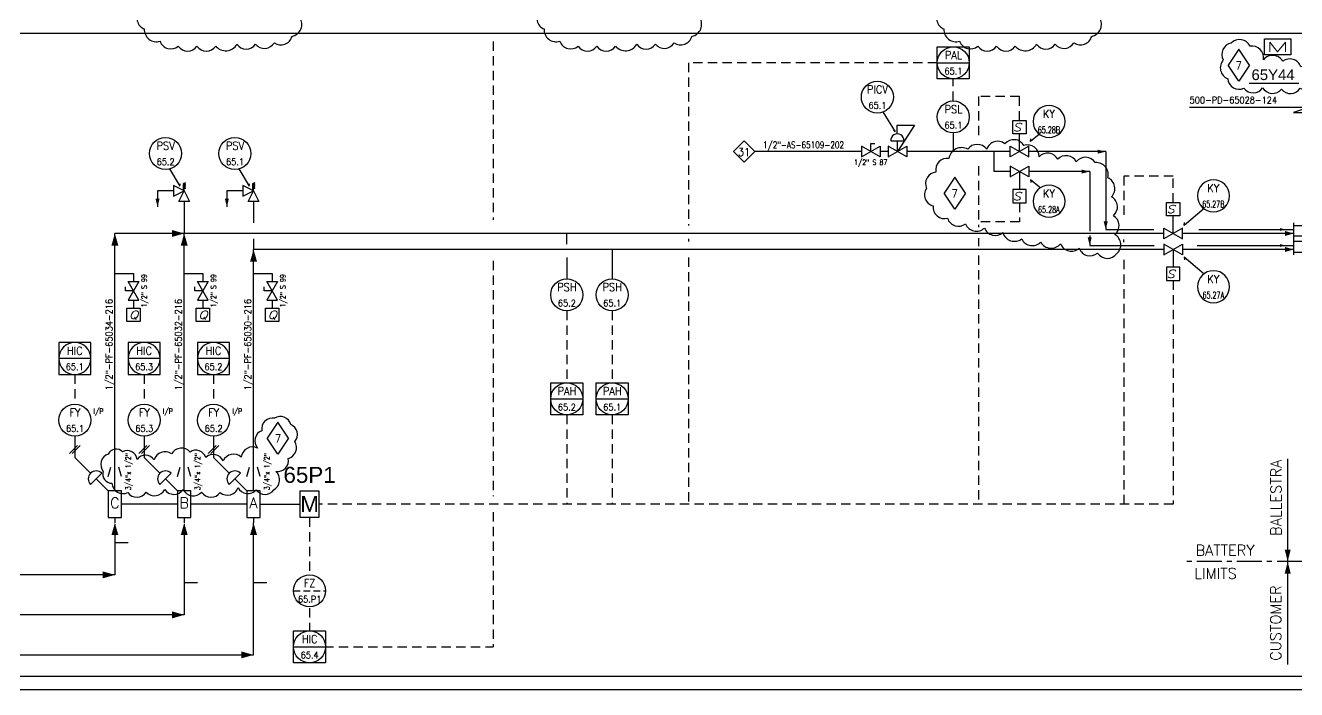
# Model space of a CAD drawing. Extents: x -2 to 170, y 0 to 66.
# Drawn here: x 89.02 to 136.68, y 0 to 24.9 of the extents above; entities that cross this region are included whole.
import ezdxf
from ezdxf.enums import TextEntityAlignment as Align

# ---------------------------------------------------------------- set-up
doc = ezdxf.new("R2010")
doc.units = 0
doc.header["$LTSCALE"] = 0.5
doc.header["$MEASUREMENT"] = 0
for name, pattern in [('CENTER', [2, 1.25, -0.25, 0.25, -0.25]), ('DASHED', [0.75, 0.5, -0.25]), ('TRATT2', [1.1, 0.7, -0.4])]:
    doc.linetypes.add(name, pattern=pattern)
doc.layers.get('0').update_dxf_attribs({"linetype": 'CONTINUOUS'})
for name, color, linetype in [('GREEN', 92, 'CONTINUOUS'), ('NUVOLA', 6, 'CONTINUOUS'), ('PI', 7, 'CONTINUOUS'), ('RED', 1, 'CONTINUOUS'), ('S', 7, 'CONTINUOUS'), ('TRATT2', 5, 'TRATT2'), ('Y', 92, 'CONTINUOUS')]:
    doc.layers.add(name, color=color, linetype=linetype)
doc.styles.add('A4', font='arial.ttf', dxfattribs={"height": 0.4})
doc.styles.add('A6', font='arial.ttf', dxfattribs={"height": 0.6})
doc.styles.add('C6', font='COMPLEX', dxfattribs={"height": 0.6})
doc.styles.add('R4', font='ROMAND', dxfattribs={"height": 0.4})
doc.styles.add('S', font='ITALIC', dxfattribs={"height": 6})
doc.styles.add('S2', font='SIMPLEX', dxfattribs={"height": 0.2})
doc.styles.add('S25', font='SIMPLEX', dxfattribs={"height": 0.25})
doc.styles.add('S25S', font='SIMPLEX', dxfattribs={"width": 0.7, "height": 0.25})
doc.styles.add('S2S', font='SIMPLEX', dxfattribs={"width": 0.7, "height": 0.2})
doc.styles.add('S3', font='SIMPLEX', dxfattribs={"width": 0.9, "height": 0.3})

# ---------------------------------------------------------------- blocks, each defined once
blk = doc.blocks.new('FRECC2', base_point=(19.5, 44))
at = {"layer": 'RED'}
blk.add_solid([(19.5, 44), (19.955, 44.13), (19.955, 43.87)], dxfattribs=at)
blk = doc.blocks.new('FRECC1', base_point=(50.2, 51.5))
blk.add_solid([(50.2, 51.5), (50.5, 51.575), (50.5, 51.425)])
blk = doc.blocks.new('PSV', base_point=(45.4, 44.6))
for p, q in [((45.35, 45.3), (45.45, 45.25)), ((45.4, 45), (45.4, 45.3)), ((45.4, 45), (45.2, 44.6)), ((45.35, 45.25), (45.45, 45.2)), ((45.45, 45.25), (45.35, 45.25)), ((45.35, 45.2), (45.45, 45.15)), ((45.45, 45.2), (45.35, 45.2)), ((45.35, 45.15), (45.45, 45.1)), ((45.45, 45.15), (45.35, 45.15)), ((45.35, 45.1), (45.45, 45.05)), ((45.45, 45.1), (45.35, 45.1)), ((45.4, 45), (45.8, 45.2)), ((45.6, 44.6), (45.4, 45)), ((45.8, 44.8), (45.4, 45)), ((45.8, 45.2), (45.8, 44.8)), ((45.2, 44.6), (45.6, 44.6))]:
    blk.add_line(p, q)
blk = doc.blocks.new('NOMEN', base_point=(35, 22))
for p, q in [((35, 22.8), (34.6, 22.4)), ((35.4, 22.4), (35, 22.8)), ((34.6, 22.4), (35, 22)), ((35, 22), (35.4, 22.4))]:
    blk.add_line(p, q)
at = {"style": 'S3', "width": 0.9}
blk.add_attdef('1', text='', height=0.3, dxfattribs=at).set_placement((35, 22.236), align=Align.CENTER)
blk = doc.blocks.new('K', base_point=(1.6, 2.4))
for p, q in [((1.6, 2.6), (1.6, 2.2)), ((1.6, 2.2), (2.3, 2.6)), ((2.3, 2.2), (1.6, 2.6)), ((2.3, 2.6), (2.3, 2.2))]:
    blk.add_line(p, q)
blk = doc.blocks.new('HC', base_point=(6.05, 19.2))
for p, q in [((6.15, 19.6), (6.65, 19.6)), ((6.4, 19.5), (6.4, 19.6)), ((6.4, 19.2), (6.4, 19.5))]:
    blk.add_line(p, q)
blk.add_arc((6.4, 19.619), 0.251, 355.658, 184.342)
blk.add_blockref('K', (6.05, 19.2))
at = {"layer": 'PI', "style": 'S25S', "width": 0.7}
blk.add_attdef('HC', text='', height=0.25, dxfattribs=at).set_placement((6.4, 18.6), align=Align.CENTER)
blk = doc.blocks.new('LOCALE')
blk.add_circle((0, 0), 0.6)
at = {"width": 0.9}
for tag, height, style, p in [('SIGLA', 0.3, 'S3', (0.005, 0.139)), ('NUMERO', 0.25, 'S25', (0.005, -0.436))]:
    blk.add_attdef(tag, text='', height=height, dxfattribs=dict(at, style=style)).set_placement(p, align=Align.CENTER)
blk = doc.blocks.new('S')
for p, q in [((0, -0.2), (0.7, 0.2)), ((0.7, -0.2), (0, 0.2)), ((0, 0.2), (0, -0.2)), ((0.35, 0), (0.35, 0.3)), ((0.35, 0.3), (0.5, 0.3)), ((0.7, 0.2), (0.7, -0.2))]:
    blk.add_line(p, q)
at = {"layer": 'S', "style": 'S2', "width": 0.7}
for p in [(0.35, 0.4), (0.35, -0.5)]:
    blk.add_attdef('S', text='', height=0.2, dxfattribs=at).set_placement(p, align=Align.CENTER)
blk = doc.blocks.new('COMPUTER')
blk.add_line((-0.6, 0), (0.6, 0))
blk.add_lwpolyline([(-0.6, 0.6), (0.6, 0.6), (0.6, -0.6), (-0.6, -0.6), (-0.6, 0.6)])
blk.add_circle((0, 0), 0.6)
at = {"style": 'S2'}
for tag, p in [('3', (0.8, 0.4)), ('4', (0.8, 0.1))]:
    blk.add_attdef(tag, p, '', height=0.2, dxfattribs=at)
at = {"width": 0.9}
for tag, height, style, p in [('SIGLA', 0.3, 'S3', (0.005, 0.139)), ('NUMERO', 0.25, 'S25', (0.005, -0.436))]:
    blk.add_attdef(tag, text='', height=height, dxfattribs=dict(at, style=style)).set_placement(p, align=Align.CENTER)
blk = doc.blocks.new('LINEA-S')
at = {"style": 'S25', "width": 0.8}
blk.add_attdef('SER', (0.016, 0.126), '', height=0.25, dxfattribs=at)
at = {"style": 'S25', "flags": 1}
for tag, p, width in [('SLINE', (0.016, -0.303), 0.8), ('A', (0.016, -1.16), 0.8), ('DA', (0.016, -0.731), 0.8), ('FLUIDO', (0.016, -1.588), 0.8), ('DIM', (0.016, -2.017), 0.8), ('CLASSE', (0.016, -2.445), 0.8), ('TEMP', (0.016, -2.874), 0.8), ('BAR', (0, -3.258), 0.8), ('RAT', (0, -3.656), 0.8), ('TRACC', (0, -4.076), 0.9), ('ISOLAM', (0, -4.485), 0.8), ('SPESSORE', (0, -4.913), 0.8)]:
    blk.add_attdef(tag, p, '', height=0.25, dxfattribs=dict(at, width=width))
blk = doc.blocks.new('RETRO-Q')
at = {"linetype": 'DASHED'}
blk.add_line((-0.6, 0), (0.6, 0), dxfattribs=at)
blk.add_circle((0, 0), 0.6)
at = {"width": 0.9}
for tag, height, style, p in [('SIGLA', 0.3, 'S3', (0.005, 0.139)), ('NUMERO', 0.25, 'S25', (0.005, -0.436))]:
    blk.add_attdef(tag, text='', height=height, dxfattribs=dict(at, style=style)).set_placement(p, align=Align.CENTER)
blk = doc.blocks.new('LINEA')
at = {"layer": 'S', "style": 'S25', "width": 0.9}
blk.add_attdef('LINE', (0, 0.14), '', height=0.25, dxfattribs=at)
blk = doc.blocks.new('FONDELLO')
at = {"layer": 'GREEN'}
blk.add_line((0, 0.3), (0, -0.3), dxfattribs=at)
blk.add_arc((0, 0), 0.3, 270, 90, dxfattribs=at)
blk = doc.blocks.new('PNEUM')
for p, q in [((-0.198, -0.148), (0.102, 0.152)), ((-0.098, -0.148), (0.202, 0.152))]:
    blk.add_line(p, q)
blk = doc.blocks.new('PRESA', base_point=(1.75, 0.1))
for p, q in [((1.5, 0.1), (1.5, 0.6)), ((1.5, 0.6), (2, 0.6)), ((2, 0.6), (2, 0.1)), ((2, 0.1), (1.5, 0.1))]:
    blk.add_line(p, q)
at = {"style": 'S', "width": 1.2}
blk.add_attdef('1', text='', height=0.3, dxfattribs=at).set_placement((1.75, 0.2), align=Align.CENTER)
blk = doc.blocks.new('MOTOR', base_point=(11.35, 51))
for p, q in [((11, 52), (11.7, 52)), ((11, 51), (11, 52)), ((11.7, 52), (11.7, 51)), ((11.7, 51), (11, 51))]:
    blk.add_line(p, q)
at = {"style": 'C6'}
blk.add_text('M', height=0.6, dxfattribs=at).set_placement((11.351, 51.18), align=Align.CENTER)
blk = doc.blocks.new('PY')
blk.add_circle((0, 0), 0.6)
at = {"width": 0.9}
for tag, height, style, p in [('SIGLA', 0.3, 'S3', (0.005, 0.139)), ('NUMERO', 0.25, 'S25', (0.005, -0.436))]:
    blk.add_attdef(tag, text='', height=height, dxfattribs=dict(at, style=style)).set_placement(p, align=Align.CENTER)
at = {"style": 'S2S', "width": 0.7}
blk.add_attdef('3', (0.7, 0.237), '', height=0.2, dxfattribs=at)
blk = doc.blocks.new('REV')
at = {"layer": 'Y'}
for p, q in [((0, 0.6), (-0.4, 0)), ((0.4, 0), (0, 0.6)), ((0, -0.6), (-0.4, 0)), ((0.4, 0), (0, -0.6))]:
    blk.add_line(p, q, dxfattribs=at)
at = {"layer": 'Y', "color": 0, "style": 'S3', "width": 0.9}
blk.add_attdef('REV', text='', height=0.3, dxfattribs=at).set_placement((0, -0.162), align=Align.CENTER)
blk = doc.blocks.new('RID')
for p, q in [((-0.364, 0.248), (-0.014, 0.148)), ((-0.364, -0.252), (-0.014, -0.152))]:
    blk.add_line(p, q)
at = {"style": 'S2', "width": 0.7}
for p in [(-0.178, 0.398), (-0.178, -0.602)]:
    blk.add_attdef('RID', text='', height=0.2, dxfattribs=at).set_placement(p, align=Align.CENTER)

msp = doc.modelspace()

# ---------------------------------------------------------------- linework, layer by layer
for p, q in [((134.91, 22.74), (136.771, 22.74)), ((121.171, 21.657), (121.626, 20.914)), ((121.626, 20.914), (121.574, 20.975)), ((123.81, 20.868), (123.81, 20.168)), ((126.293, 20.168), (126.293, 20.835)), ((120.363, 20.168), (116.363, 20.168)), ((121.363, 20.168), (121.063, 20.168)), ((125.943, 20.168), (122.063, 20.168)), ((125.342, 19.419), (125.342, 20.168)), ((129.524, 20.168), (126.643, 20.168)), ((129.524, 20.168), (129.524, 17.25)), ((94.421, 19.524), (94.806, 18.879)), ((97.021, 19.524), (97.406, 18.879)), ((125.943, 19.419), (125.342, 19.419)), ((126.293, 19.419), (126.293, 18.751)), ((128.924, 19.419), (126.643, 19.419)), ((128.924, 19.419), (128.924, 17.184)), ((93.973, 18.7), (93.973, 18.1)), ((94.573, 18.7), (93.973, 18.7)), ((94.806, 18.879), (94.824, 18.964)), ((96.573, 18.7), (96.573, 18.1)), ((97.173, 18.7), (96.573, 18.7)), ((97.406, 18.879), (97.424, 18.964)), ((94.973, 18.3), (94.973, 17.1)), ((97.573, 18.3), (97.573, 17.5)), ((132.057, 17.1), (132.057, 17.767)), ((129.524, 17.25), (131.325, 17.25)), ((133.011, 17.25), (136.571, 17.25)), ((97.573, 16.9), (97.573, 16.5)), ((109.316, 16.7), (109.316, 17.1)), ((128.924, 17.029), (128.924, 16.65)), ((111.016, 16.5), (111.016, 15.4)), ((128.924, 16.65), (131.338, 16.65)), ((132.057, 16.5), (132.057, 15.833)), ((132.957, 16.65), (136.571, 16.65)), ((109.316, 16.2), (109.316, 15.4)), ((92.373, 15.6), (93.073, 15.6)), ((93.073, 15.6), (93.073, 15.3)), ((94.973, 15.6), (95.673, 15.6)), ((95.673, 15.6), (95.673, 15.3)), ((97.573, 15.6), (98.273, 15.6)), ((98.273, 15.6), (98.273, 15.3)), ((93.073, 14.6), (93.073, 14.3)), ((95.673, 14.6), (95.673, 14.3)), ((98.273, 14.6), (98.273, 14.3)), ((90.873, 9.5), (90.873, 8.7)), ((93.473, 9.5), (93.473, 8.7)), ((96.073, 9.5), (96.073, 8.7)), ((91.461, 8.112), (90.873, 8.7)), ((94.061, 8.112), (93.473, 8.7)), ((96.661, 8.112), (96.073, 8.7)), ((92.123, 7.45), (91.686, 7.887)), ((94.723, 7.45), (94.286, 7.887)), ((97.323, 7.45), (96.886, 7.887)), ((92.873, 5.5), (92.373, 5.5)), ((95.473, 4), (94.973, 4)), ((98.073, 4), (97.573, 4)), ((-2.162, 0), (170.071, 0))]:
    msp.add_line(p, q)
for points in [[(132.671, 21.836), (137.171, 21.836), (136.571, 21.636), (137.571, 21.636)], [(127.045, 20.823), (126.7, 20.543), (126.716, 20.646)], [(127.045, 18.836), (126.7, 19.116), (126.716, 19.013)], [(133.211, 18.04), (132.464, 17.403), (132.481, 17.506)], [(133.211, 15.577), (132.464, 16.214), (132.481, 16.111)]]:
    msp.add_lwpolyline(points)
at = {"layer": 'GREEN'}
for p, q in [((137.271, 24.6), (1.421, 24.6)), ((136.571, 17.5), (136.571, 16.3)), ((136.571, 17.4), (137.771, 17.4)), ((137.771, 17), (136.571, 17)), ((137.771, 16.8), (136.571, 16.8)), ((136.571, 16.4), (137.771, 16.4)), ((92.373, 7.45), (92.373, 7.65)), ((94.973, 7.45), (94.973, 7.65)), ((97.573, 7.45), (97.573, 7.65)), ((92.123, 7.45), (92.123, 6.45)), ((92.623, 7.45), (92.123, 7.45)), ((92.623, 6.45), (92.623, 7.45)), ((95.223, 7.45), (94.723, 7.45)), ((94.723, 7.45), (94.723, 6.45)), ((95.223, 6.45), (95.223, 7.45)), ((97.323, 7.45), (97.323, 6.45)), ((97.823, 7.45), (97.323, 7.45)), ((97.823, 6.45), (97.823, 7.45)), ((99.323, 6.45), (99.323, 7.45)), ((99.323, 7.45), (100.023, 7.45)), ((100.023, 7.45), (100.023, 6.45)), ((94.723, 6.95), (92.623, 6.95)), ((97.323, 6.95), (95.223, 6.95)), ((97.823, 6.95), (99.323, 6.95)), ((92.123, 6.45), (92.623, 6.45)), ((92.373, 6.45), (92.373, 6.25)), ((94.723, 6.45), (95.223, 6.45)), ((94.973, 6.45), (94.973, 6.25)), ((97.323, 6.45), (97.823, 6.45)), ((97.573, 6.45), (97.573, 6.25)), ((100.023, 6.45), (99.323, 6.45))]:
    msp.add_line(p, q, dxfattribs=at)
at = {"layer": 'NUVOLA'}
for points in [[(93.309, 25.451, 0.520567), (93.475, 24.768, 0.520567), (93.475, 24.768, 0.520567), (94.066, 24.306, 0.520567), (94.066, 24.306, 0.520567), (94.75, 24.121, 0.520567), (94.75, 24.121, 0.520567), (95.452, 24.121, 0.520567), (95.452, 24.121, 0.520567), (96.154, 24.121, 0.520567), (96.154, 24.121, 0.520567), (96.948, 24.195, 0.520567), (96.948, 24.195, 0.520567), (97.65, 24.195, 0.520567), (97.65, 24.195, 0.520567), (98.352, 24.251, 0.520567), (98.352, 24.251, 0.520567), (99.018, 24.491, 0.520567), (99.018, 24.491, 0.520567), (99.313, 25.192, 0.520567)], [(108.3, 25.451, 0.520567), (108.466, 24.768, 0.520567), (108.466, 24.768, 0.520567), (109.057, 24.306, 0.520567), (109.057, 24.306, 0.520567), (109.741, 24.121, 0.520567), (109.741, 24.121, 0.520567), (110.443, 24.121, 0.520567), (110.443, 24.121, 0.520567), (111.145, 24.121, 0.520567), (111.145, 24.121, 0.520567), (111.939, 24.195, 0.520567), (111.939, 24.195, 0.520567), (112.642, 24.195, 0.520567), (112.642, 24.195, 0.520567), (113.344, 24.251, 0.520567), (113.344, 24.251, 0.520567), (114.009, 24.491, 0.520567), (114.009, 24.491, 0.520567), (114.304, 25.192, 0.520567)], [(123.291, 25.451, 0.520567), (123.457, 24.768, 0.520567), (123.457, 24.768, 0.520567), (124.048, 24.306, 0.520567), (124.048, 24.306, 0.520567), (124.732, 24.121, 0.520567), (124.732, 24.121, 0.520567), (125.434, 24.121, 0.520567), (125.434, 24.121, 0.520567), (126.136, 24.121, 0.520567), (126.136, 24.121, 0.520567), (126.931, 24.195, 0.520567), (126.931, 24.195, 0.520567), (127.633, 24.195, 0.520567), (127.633, 24.195, 0.520567), (128.335, 24.251, 0.520567), (128.335, 24.251, 0.520567), (129, 24.491, 0.520567), (129, 24.491, 0.520567), (129.295, 25.192, 0.520567)], [(92.125, 8.832, 0.520567), (91.94, 8.176, 0.520567), (92.263, 7.737, 0.520567), (92.857, 7.383, 0.520567), (93.548, 7.4, 0.520567), (94.24, 7.504, 0.520567), (94.934, 7.495, 0.520567), (95.627, 7.401, 0.520567), (96.321, 7.386, 0.520567), (96.995, 7.572, 0.520567), (97.673, 7.485, 0.520567), (98.331, 7.488, 0.520567), (98.411, 8.178, 0.520567), (98.873, 8.668, 0.520567), (99.118, 9.3, 0.520567), (98.966, 9.939, 0.520567), (98.364, 10.171, 0.520567), (97.881, 9.706, 0.520567), (97.722, 9.056, 0.520567), (97.114, 8.715, 0.520567), (96.437, 8.571, 0.520567), (95.779, 8.7, 0.520567), (95.192, 8.903, 0.520567), (94.499, 8.835, 0.520567), (93.847, 8.609, 0.520567), (93.204, 8.631, 0.520567), (92.662, 8.917, 0.520567), (92.125, 8.832, 0.520567)]]:
    msp.add_lwpolyline(points, format="xyb", dxfattribs=at)
for points in [[(136.839, 23.349, 0.520567), (136.169, 23.554, 0.520567), (136.169, 23.554, 0.520567), (135.442, 23.616, 0.520567), (135.442, 23.616, 0.520567), (134.936, 24.118, 0.520567), (134.936, 24.118, 0.520567), (134.232, 24.24, 0.520567), (134.232, 24.24, 0.520567), (133.934, 23.606, 0.520567), (133.934, 23.606, 0.520567), (134.102, 22.902, 0.520567), (134.102, 22.902, 0.520567), (134.706, 22.543, 0.520567), (134.706, 22.543, 0.520567), (135.41, 22.566, 0.520567), (135.41, 22.566, 0.520567), (136.114, 22.505, 0.520567), (136.114, 22.505, 0.520567), (136.818, 22.551, 0.520567), (136.818, 22.551, 0.520567), (137.399, 22.834, 0.520567)], [(123.646, 19.914, 0.520567), (123.158, 19.401, 0.520567), (123.158, 19.401, 0.520567), (122.809, 18.792, 0.520567), (122.809, 18.792, 0.520567), (123.053, 18.13, 0.520567), (123.053, 18.13, 0.520567), (123.593, 17.669, 0.520567), (123.593, 17.669, 0.520567), (124.264, 17.46, 0.520567), (124.264, 17.46, 0.520567), (124.978, 17.303, 0.520567), (124.978, 17.303, 0.520567), (125.666, 17.138, 0.520567), (125.666, 17.138, 0.520567), (126.38, 16.894, 0.520567), (126.38, 16.894, 0.520567), (127.086, 16.772, 0.520567), (127.086, 16.772, 0.520567), (127.835, 16.712, 0.520567), (127.835, 16.712, 0.520567), (128.532, 16.546, 0.520567), (128.532, 16.546, 0.520567), (129.22, 16.363, 0.520567), (129.22, 16.363, 0.520567), (129.94, 16.346, 0.520567), (129.94, 16.346, 0.520567), (129.87, 17.056, 0.520567), (129.87, 17.056, 0.520567), (129.814, 17.766, 0.520567), (129.814, 17.766, 0.520567), (129.745, 18.476, 0.520567), (129.745, 18.476, 0.520567), (129.605, 19.186, 0.520567), (129.605, 19.186, 0.520567), (129.132, 19.756, 0.520567), (129.132, 19.756, 0.520567), (128.422, 19.784, 0.520567), (128.422, 19.784, 0.520567), (127.725, 19.881, 0.520567), (127.725, 19.881, 0.520567), (127.029, 19.979, 0.520567), (127.029, 19.979, 0.520567), (126.458, 20.396, 0.520567), (126.458, 20.396, 0.520567), (125.748, 20.466, 0.520567), (125.748, 20.466, 0.520567), (125.065, 20.257, 0.520567), (125.065, 20.257, 0.520567), (124.355, 20.257, 0.520567), (124.355, 20.257, 0.520567)]]:
    msp.add_lwpolyline(points, format="xyb", close=True, dxfattribs=at)
at = {"layer": 'RED'}
for p, q in [((92.373, 7.65), (92.373, 17.1)), ((131.707, 17.1), (92.373, 17.1)), ((94.973, 7.65), (94.973, 17.1)), ((131.707, 17.1), (129.824, 17.1)), ((136.571, 17.1), (132.407, 17.1)), ((136.571, 17.1), (132.407, 17.1)), ((97.573, 7.65), (97.573, 16.5)), ((131.707, 16.5), (97.573, 16.5)), ((136.571, 16.5), (132.407, 16.5)), ((136.571, 16.5), (132.407, 16.5)), ((136.349, 0.937), (136.349, 8.648)), ((92.373, 6.2), (92.373, 4.3)), ((94.973, 6.2), (94.973, 2.8)), ((97.573, 1.3), (97.573, 6.25)), ((92.373, 4.3), (79.552, 4.3)), ((94.973, 2.8), (69.474, 2.8)), ((59.574, 1.3), (97.573, 1.3)), ((-1.662, 0.5), (169.571, 0.5))]:
    msp.add_line(p, q, dxfattribs=at)
at = {"layer": 'RED', "linetype": 'CENTER', "ltscale": 1.5}
msp.add_line((150.385, 4.798), (132.532, 4.798), dxfattribs=at)
at = {"layer": 'S'}
for p, q in [((121.705, 20.853), (121.705, 21.16)), ((121.705, 21.16), (122.357, 21.16)), ((122.357, 21.16), (121.713, 20.168))]:
    msp.add_line(p, q, dxfattribs=at)
at = {"layer": 'TRATT2'}
for p, q in [((106.552, 24.3), (106.552, 17.614)), ((123.21, 23.5), (113.886, 23.5)), ((113.886, 23.5), (113.886, 17.4)), ((123.81, 22.068), (123.81, 22.9)), ((126.293, 22.232), (124.75, 22.232)), ((124.75, 22.232), (124.75, 20.682)), ((126.293, 21.335), (126.293, 22.232)), ((124.75, 19.622), (124.75, 17.339)), ((132.057, 19.253), (130.207, 19.253)), ((130.207, 19.253), (130.207, 17.738)), ((132.057, 18.267), (132.057, 19.253)), ((126.293, 18.251), (126.293, 17.532)), ((126.293, 17.532), (124.75, 17.532)), ((113.886, 16.9), (113.886, 16.8)), ((124.75, 16.926), (124.75, 16.626)), ((130.207, 16.778), (130.207, 16.872)), ((124.75, 16.28), (124.75, 6.95)), ((106.552, 16.074), (106.552, 7.25)), ((113.886, 16.2), (113.886, 6.95)), ((130.207, 16.106), (130.207, 6.95)), ((132.057, 15.333), (132.057, 6.95)), ((109.316, 14.2), (109.316, 11.5)), ((111.016, 14.2), (111.016, 11.5)), ((90.873, 11.814), (90.873, 10.714)), ((93.473, 11.814), (93.473, 10.714)), ((96.073, 11.814), (96.073, 10.714)), ((109.316, 10.3), (109.316, 6.95)), ((111.016, 10.3), (111.016, 6.95)), ((132.057, 6.95), (100.023, 6.95)), ((99.673, 6.45), (99.673, 4.35)), ((106.552, 6.65), (106.552, 1.604)), ((99.673, 3.05), (99.673, 2.204)), ((99.673, 1.604), (106.552, 1.604))]:
    msp.add_line(p, q, dxfattribs=at)

# ---------------------------------------------------------------- block references
at = {"xscale": 1.399999999999999, "yscale": 0.6000000000000014, "zscale": 1.399999999999999}
msp.add_blockref('MOTOR', (135.971, 23.8), dxfattribs=at)
for name, p, values in [('COMPUTER', (123.81, 23.5), {'SIGLA': 'PAL', 'NUMERO': '65.1'}), ('REV', (134.511, 23.415), {'REV': '7'}), ('LOCALE', (120.962, 22.213), {'SIGLA': 'PICV', 'NUMERO': '65.1'}), ('LOCALE', (123.81, 21.468), {'SIGLA': 'PSL', 'NUMERO': '65.1'}), ('LINEA', (132.671, 21.836), {'LINE': '500-PD-65028-124'}), ('LOCALE', (94.273, 20.1), {'SIGLA': 'PSV', 'NUMERO': '65.2'}), ('LOCALE', (96.873, 20.1), {'SIGLA': 'PSV', 'NUMERO': '65.1'}), ('NOMEN', (115.963, 19.768), {'1': '31'}), ('LINEA-S', (116.663, 20.168), {'SER': '1/2"-AS-65109-202'}), ('REV', (123.862, 18.609), {'REV': '7'}), ('LOCALE', (109.316, 14.8), {'SIGLA': 'PSH', 'NUMERO': '65.2'}), ('LOCALE', (111.016, 14.8), {'SIGLA': 'PSH', 'NUMERO': '65.1'}), ('PRESA', (93.073, 13.8), {'1': 'Q'}), ('PRESA', (95.673, 13.8), {'1': 'Q'}), ('PRESA', (98.273, 13.8), {'1': 'Q'}), ('COMPUTER', (109.316, 10.9), {'SIGLA': 'PAH', 'NUMERO': '65.2'}), ('COMPUTER', (111.016, 10.9), {'SIGLA': 'PAH', 'NUMERO': '65.1'}), ('PY', (90.873, 10.1), {'SIGLA': 'FY', 'NUMERO': '65.1', '3': 'I/P'}), ('PY', (93.473, 10.1), {'SIGLA': 'FY', 'NUMERO': '65.3', '3': 'I/P'}), ('PY', (96.073, 10.1), {'SIGLA': 'FY', 'NUMERO': '65.2', '3': 'I/P'}), ('REV', (98.489, 9.424), {'REV': '7'}), ('RETRO-Q', (99.673, 3.7), {'SIGLA': 'FZ', 'NUMERO': '65.P1'}), ('COMPUTER', (99.673, 1.604), {'SIGLA': 'HIC', 'NUMERO': '65.4'})]:
    msp.add_blockref(name, p).add_auto_attribs(values)
ref = msp.add_blockref('LOCALE', (127.4, 21.296), dxfattribs=dict(xscale=-1))
ref.add_attrib('SIGLA', 'KY', dxfattribs={"height": 0.3, "style": 'S3', "width": 0.9}).set_placement((127.395, 21.436), align=Align.CENTER)
ref.add_attrib('NUMERO', '65.28B', dxfattribs={"height": 0.25, "style": 'S25', "width": 0.7}).set_placement((127.395, 20.86), align=Align.CENTER)
ref = msp.add_blockref('PRESA', (126.293, 21.335), dxfattribs=dict(rotation=180))
ref.add_attrib('1', 'S', dxfattribs={"layer": 'S', "height": 0.3, "rotation": 180, "style": 'S', "width": 1.2}).set_placement((126.293, 21.235), align=Align.CENTER)
ref = msp.add_blockref('S', (120.363, 20.168))
ref.add_attrib('S', '1/2" S 87', dxfattribs={"layer": 'S', "height": 0.2, "style": 'S2', "width": 0.7}).set_placement((120.713, 19.668), align=Align.CENTER)
for name, p, rotation in [('K', (126.643, 20.168), 180), ('FRECC1', (129.524, 20.168), 180), ('FRECC1', (128.924, 19.419), 180), ('FRECC1', (93.973, 18.1), 90), ('FRECC1', (96.573, 18.1), 90), ('FRECC2', (94.973, 17.1), 180), ('FRECC1', (129.524, 17.25), 90), ('K', (132.407, 17.1), 180), ('FRECC2', (92.373, 17.1), 270), ('FRECC2', (94.973, 17.1), 270), ('FRECC1', (128.924, 16.65), 90), ('FRECC2', (97.573, 16.5), 270), ('FONDELLO', (91.673, 7.9), 135), ('FONDELLO', (94.273, 7.9), 135), ('FONDELLO', (96.873, 7.9), 135), ('FRECC2', (92.373, 6.25), 270), ('FRECC2', (94.973, 6.25), 270), ('FRECC2', (97.573, 6.25), 270), ('FRECC2', (92.373, 4.3), 180), ('FRECC2', (94.973, 2.8), 180), ('FRECC2', (97.573, 1.3), 180)]:
    msp.add_blockref(name, p, dxfattribs=dict(rotation=rotation))
at = {"xscale": -1}
for p in [(126.643, 19.419), (132.407, 16.5)]:
    msp.add_blockref('K', p, dxfattribs=at)
ref = msp.add_blockref('LOCALE', (133.566, 18.513), dxfattribs=dict(xscale=-1))
ref.add_attrib('SIGLA', 'KY', dxfattribs={"height": 0.3, "style": 'S3', "width": 0.9}).set_placement((133.561, 18.653), align=Align.CENTER)
ref.add_attrib('NUMERO', '65.27B', dxfattribs={"height": 0.25, "style": 'S25', "width": 0.7}).set_placement((133.561, 18.077), align=Align.CENTER)
ref = msp.add_blockref('PRESA', (126.293, 18.251), dxfattribs=dict(xscale=-1))
ref.add_attrib('1', 'S', dxfattribs={"layer": 'S', "height": 0.3, "rotation": 180, "style": 'S', "width": 1.2}).set_placement((126.293, 18.651), align=Align.CENTER)
ref = msp.add_blockref('LOCALE', (127.4, 18.308), dxfattribs=dict(xscale=-1))
ref.add_attrib('SIGLA', 'KY', dxfattribs={"height": 0.3, "style": 'S3', "width": 0.9}).set_placement((127.395, 18.447), align=Align.CENTER)
ref.add_attrib('NUMERO', '65.28A', dxfattribs={"height": 0.25, "style": 'S25', "width": 0.7}).set_placement((127.395, 17.872), align=Align.CENTER)
ref = msp.add_blockref('PRESA', (132.057, 18.267), dxfattribs=dict(rotation=180))
ref.add_attrib('1', 'S', dxfattribs={"layer": 'S', "height": 0.3, "rotation": 180, "style": 'S', "width": 1.2}).set_placement((132.057, 18.167), align=Align.CENTER)
at = {"xscale": 0.7, "yscale": 0.7, "zscale": 0.7, "rotation": 180}
for name, p in [('FRECC1', (136.271, 17.25)), ('FRECC2', (136.571, 17.1)), ('FRECC1', (136.271, 16.65)), ('FRECC2', (136.571, 16.5))]:
    msp.add_blockref(name, p, dxfattribs=at)
ref = msp.add_blockref('PRESA', (132.057, 15.333), dxfattribs=dict(xscale=-1))
ref.add_attrib('1', 'S', dxfattribs={"layer": 'S', "height": 0.3, "rotation": 180, "style": 'S', "width": 1.2}).set_placement((132.057, 15.733), align=Align.CENTER)
ref = msp.add_blockref('S', (93.073, 14.6), dxfattribs=dict(rotation=90))
ref.add_attrib('S', '1/2" S 99', dxfattribs={"layer": 'S', "height": 0.2, "rotation": 90, "style": 'S2', "width": 0.7}).set_placement((93.573, 14.95), align=Align.CENTER)
ref = msp.add_blockref('S', (95.673, 14.6), dxfattribs=dict(rotation=90))
ref.add_attrib('S', '1/2" S 99', dxfattribs={"layer": 'S', "height": 0.2, "rotation": 90, "style": 'S2', "width": 0.7}).set_placement((96.173, 14.95), align=Align.CENTER)
ref = msp.add_blockref('S', (98.273, 14.6), dxfattribs=dict(rotation=90))
ref.add_attrib('S', '1/2" S 99', dxfattribs={"layer": 'S', "height": 0.2, "rotation": 90, "style": 'S2', "width": 0.7}).set_placement((98.773, 14.95), align=Align.CENTER)
ref = msp.add_blockref('LOCALE', (133.566, 15.103), dxfattribs=dict(xscale=-1))
ref.add_attrib('SIGLA', 'KY', dxfattribs={"height": 0.3, "style": 'S3', "width": 0.9}).set_placement((133.561, 15.243), align=Align.CENTER)
ref.add_attrib('NUMERO', '65.27A', dxfattribs={"height": 0.25, "style": 'S25', "width": 0.7}).set_placement((133.561, 14.667), align=Align.CENTER)
at = {"rotation": 90}
for p, values in [((92.418, 11.222), {'LINE': '1/2"-PF-65034-216'}), ((95.018, 11.222), {'LINE': '1/2"-PF-65032-216'}), ((97.618, 11.222), {'LINE': '1/2"-PF-65030-216'})]:
    msp.add_blockref('LINEA', p, dxfattribs=at).add_auto_attribs(values)
ref = msp.add_blockref('COMPUTER', (90.873, 12.414), dxfattribs=dict(xscale=-1))
ref.add_attrib('SIGLA', 'HIC', dxfattribs={"height": 0.3, "style": 'S3', "width": 0.9}).set_placement((90.868, 12.554), align=Align.CENTER)
ref.add_attrib('NUMERO', '65.1', dxfattribs={"height": 0.25, "style": 'S25', "width": 0.9}).set_placement((90.868, 11.978), align=Align.CENTER)
ref = msp.add_blockref('COMPUTER', (93.473, 12.414), dxfattribs=dict(xscale=-1))
ref.add_attrib('SIGLA', 'HIC', dxfattribs={"height": 0.3, "style": 'S3', "width": 0.9}).set_placement((93.468, 12.554), align=Align.CENTER)
ref.add_attrib('NUMERO', '65.3', dxfattribs={"height": 0.25, "style": 'S25', "width": 0.9}).set_placement((93.468, 11.978), align=Align.CENTER)
ref = msp.add_blockref('COMPUTER', (96.073, 12.414), dxfattribs=dict(xscale=-1))
ref.add_attrib('SIGLA', 'HIC', dxfattribs={"height": 0.3, "style": 'S3', "width": 0.9}).set_placement((96.068, 12.554), align=Align.CENTER)
ref.add_attrib('NUMERO', '65.2', dxfattribs={"height": 0.25, "style": 'S25', "width": 0.9}).set_placement((96.068, 11.978), align=Align.CENTER)
for p in [(90.873, 9), (93.473, 9), (96.073, 9)]:
    msp.add_blockref('PNEUM', p)
ref = msp.add_blockref('RID', (92.373, 8.347), dxfattribs=dict(rotation=90))
ref.add_attrib('RID', '3/4"x 1/2"', dxfattribs={"height": 0.2, "rotation": 90, "style": 'S2', "width": 0.7}).set_placement((92.975, 8.169), align=Align.CENTER)
ref = msp.add_blockref('RID', (94.973, 8.347), dxfattribs=dict(rotation=90))
ref.add_attrib('RID', '3/4"x 1/2"', dxfattribs={"height": 0.2, "rotation": 90, "style": 'S2', "width": 0.7}).set_placement((95.575, 8.169), align=Align.CENTER)
ref = msp.add_blockref('RID', (97.573, 8.347), dxfattribs=dict(rotation=90))
ref.add_attrib('RID', '3/4"x 1/2"', dxfattribs={"height": 0.2, "rotation": 90, "style": 'S2', "width": 0.7}).set_placement((98.175, 8.169), align=Align.CENTER)
at = {"layer": 'RED', "yscale": 1.5, "zscale": 1.5, "rotation": 90}
for xscale in [1.5, -1.5]:
    msp.add_blockref('FRECC1', (136.349, 4.798), dxfattribs=dict(at, xscale=xscale))
at = {"layer": 'S'}
msp.add_blockref('HC', (121.363, 20.168), dxfattribs=at)
at = {"layer": 'S', "xscale": -1}
for p in [(94.973, 18.3), (97.573, 18.3)]:
    msp.add_blockref('PSV', p, dxfattribs=at)

# ---------------------------------------------------------------- texts
at = {"style": 'R4'}
for s, p in [('C', (92.373, 6.8)), ('B', (94.973, 6.8)), ('A', (97.573, 6.8)), ('BATTERY', (134, 5.023)), ('LIMITS', (133.643, 4.155))]:
    msp.add_text(s, height=0.4, dxfattribs=at).set_placement(p, align=Align.CENTER)
at = {"layer": 'GREEN', "style": 'A6'}
msp.add_text('M', height=0.6, dxfattribs=at).set_placement((99.674, 6.654), align=Align.CENTER)
at = {"layer": 'RED', "color": 7, "style": 'R4'}
msp.add_attdef('BALLESTRA', (136.11, 5.76), '', height=0.4, rotation=90, dxfattribs=at)
msp.add_attdef('CUSTOMER', text='', height=0.4, rotation=90, dxfattribs=at).set_placement((136.101, 3.908), align=Align.RIGHT)
at = {"layer": 'Y'}
for s, height, style, p in [('65Y44', 0.4, 'A4', (135.8, 22.851)), ('65P1', 0.6, 'A6', (99.673, 7.75))]:
    msp.add_text(s, height=height, dxfattribs=dict(at, style=style)).set_placement(p, align=Align.CENTER)

doc.saveas('drawing.dxf')
